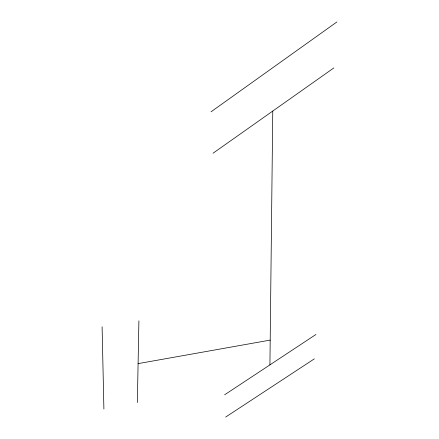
<?xml version="1.0" encoding="UTF-8"?>
<svg xmlns="http://www.w3.org/2000/svg" width="439" height="439" viewBox="0 0 439 439"><rect width="100%" height="100%" fill="white"/><g stroke="black" fill="none" stroke-linecap="round" stroke-linejoin="round"><path stroke-width="0.66" d="M269.919 364.875L272.767 111.051M137.352 402.558L138.905 320.843M211.049 111.797L336.9 21.95M213.036 153.227L333.821 67.946M224.614 394.804L315.981 334.452M225.679 417.05L314.346 358.85M138.093 363.629L270.199 340.11M102.1 326.77L103.895 409.027"/></g></svg>
